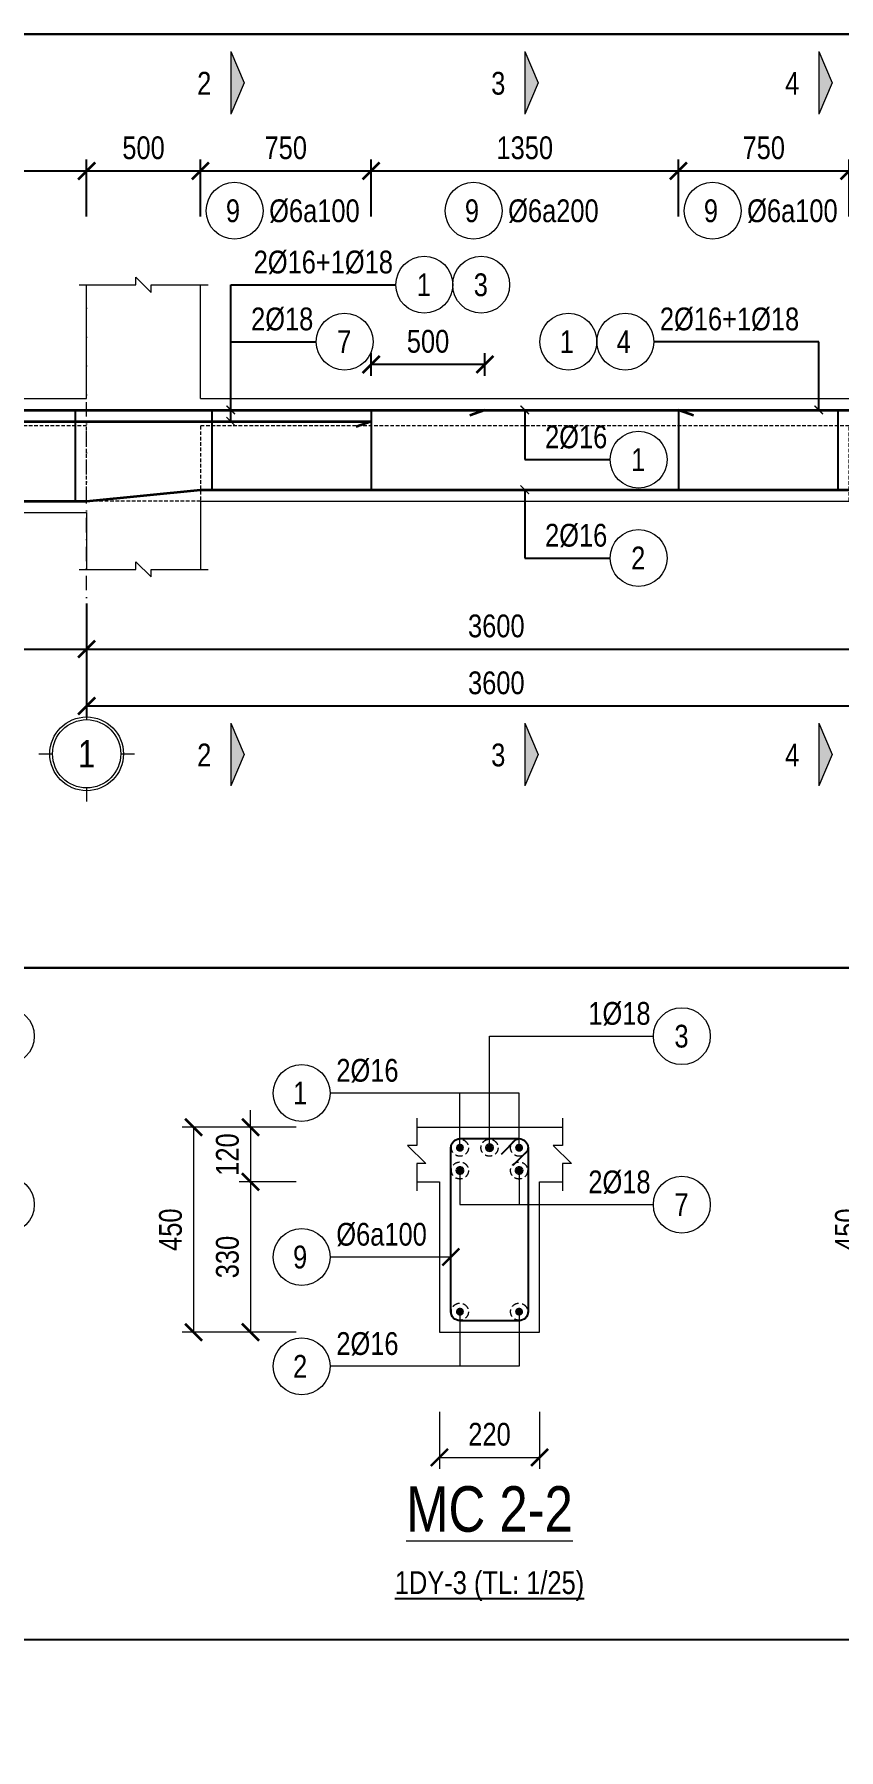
# Model space of a CAD drawing. Extents: x -165145 to 691808, y -202842 to 311040.
# Drawn here: x 245582 to 249116, y -63002 to -55468 of the extents above; entities that cross this region are included whole.
import ezdxf
from ezdxf.enums import TextEntityAlignment as Align

# ---------------------------------------------------------------- set-up
doc = ezdxf.new("R2010")
doc.units = 0
doc.header["$LTSCALE"] = 10
doc.header["$MEASUREMENT"] = 0
doc.linetypes.add('DASHDOT2', pattern=[12.7, 6.35, -3.175, 0, -3.175])
doc.linetypes.add('HIDDEN', pattern=[2.3807, 1.587, -0.7937])
doc.layers.get('0').update_dxf_attribs({"linetype": 'CONTINUOUS'})
doc.layers.get('Defpoints').update_dxf_attribs({"color": 5, "linetype": 'CONTINUOUS'})
for name, color, linetype, lineweight in [('DCE_BaoBeTong', 4, 'CONTINUOUS', 18), ('DCE_Block', 8, 'CONTINUOUS', 9), ('DCE_Dim', 254, 'CONTINUOUS', 9), ('DCE_MCZiCZac', 144, 'CONTINUOUS', 13), ('DCE_NetKhuat', 9, 'HIDDEN', 5), ('Dce_text', 7, 'CONTINUOUS', 13), ('DCE_ThepChu', 1, 'CONTINUOUS', 35), ('DCE_ThepDai', 220, 'CONTINUOUS', 25), ('DCE_Truc', 8, 'DASHDOT2', 13), ('GE_KC_NETKHUAT', 9, 'HIDDEN', 20), ('GE_KC_NETMANH', 8, 'CONTINUOUS', 20)]:
    doc.layers.add(name, color=color, linetype=linetype, lineweight=lineweight)
doc.styles.add('Dce_Text', font='arial.ttf', dxfattribs={"width": 0.8})
doc.dimstyles.new('Dce_207MV', dxfattribs={"dimscale": 25, "dimtxt": 2.5, "dimasz": 1.5, "dimexe": 1, "dimexo": 2, "dimgap": 1, "dimtad": 1, "dimdec": 0, "dimrnd": 5, "dimtxsty": 'Dce_Text', "dimblk": 'ARCHTICK', "dimcen": 2.5, "dimclrd": 8, "dimclre": 8, "dimclrt": 3, "dimadec": 0, "dimazin": 0, "dimtfac": 1, "dimtdec": 0, "dimtix": 1, "dimtmove": 2, "dimatfit": 3, "dimldrblk": 'DOTBLANK', "dimfxl": 1, "dimarcsym": 0})
doc.dimstyles.new('Dce_208MV', dxfattribs={"dimscale": 25, "dimtxt": 2.5, "dimasz": 1.5, "dimexe": 1, "dimexo": 2, "dimgap": 1, "dimtad": 1, "dimdec": 0, "dimrnd": 5, "dimtxsty": 'Dce_Text', "dimblk": 'ARCHTICK', "dimcen": 2.5, "dimclrd": 8, "dimclre": 8, "dimclrt": 3, "dimadec": 0, "dimazin": 0, "dimtfac": 1, "dimtdec": 0, "dimtix": 1, "dimtmove": 2, "dimatfit": 3, "dimldrblk": 'ARCHTICK', "dimfxl": 1, "dimarcsym": 0})
doc.dimstyles.new('Dce_25MV', dxfattribs={"dimscale": 25, "dimtxt": 2, "dimasz": 1.5, "dimexe": 1, "dimexo": 2, "dimgap": 1, "dimtad": 1, "dimdec": 0, "dimrnd": 5, "dimtxsty": 'Dce_Text', "dimblk": 'ARCHTICK', "dimcen": 2.5, "dimclrd": 8, "dimclre": 8, "dimclrt": 3, "dimadec": 0, "dimazin": 0, "dimtfac": 1, "dimtdec": 0, "dimtix": 1, "dimtmove": 2, "dimatfit": 3, "dimldrblk": 'OBLIQUE', "dimfxl": 4, "dimfxlon": 1, "dimarcsym": 0})
doc.dimstyles.new('Dce_50MV', dxfattribs={"dimscale": 50, "dimtxt": 2, "dimasz": 1.5, "dimexe": 1, "dimexo": 2, "dimgap": 1, "dimtad": 1, "dimdec": 0, "dimtxsty": 'Dce_Text', "dimblk": 'ARCHTICK', "dimcen": 2.5, "dimclrd": 8, "dimclre": 8, "dimclrt": 3, "dimadec": 0, "dimazin": 0, "dimtfac": 1, "dimtdec": 0, "dimtix": 1, "dimtmove": 2, "dimatfit": 3, "dimldrblk": 'ARCHTICK', "dimfxl": 4, "dimfxlon": 1, "dimarcsym": 0})

# ---------------------------------------------------------------- blocks, each defined once
blk = doc.blocks.new('Dce_KhTenTruc')
at = {"layer": 'DCE_Block'}
blk.add_circle((0, -3.5), 2.7, dxfattribs=at)
at = {"layer": 'DCE_Block', "color": 3}
blk.add_circle((0, -3.5), 2.5, dxfattribs=at)
at = {"layer": 'DCE_Truc'}
for p, q in [((0, 0), (0, -1)), ((-3.5, -3.5), (-2.5, -3.5)), ((2.5, -3.5), (3.5, -3.5)), ((0, -6), (0, -7))]:
    blk.add_line(p, q, dxfattribs=at)
at = {"layer": 'Dce_text', "color": 2, "style": 'Dce_Text', "width": 0.8}
blk.add_attdef('TRUC', text='', height=2, dxfattribs=at).set_placement((0, -4.5), align=Align.CENTER)
blk = doc.blocks.new('_ArchTick')
at = {"color": 0, "linetype": 'ByBlock', "const_width": 0.15}
blk.add_lwpolyline([(-0.5, -0.5), (0.5, 0.5)], dxfattribs=at)
blk = doc.blocks.new('*D2655')
at = {"layer": 'DCE_Dim', "color": 8, "lineweight": -2, "transparency": 16777216}
for p, q in [((247061.8, -56968.2), (247061.8, -56868.2)), ((247561.8, -56968.2), (247561.8, -56868.2)), ((247561.8, -56918.2), (247061.8, -56918.2))]:
    blk.add_line(p, q, dxfattribs=at)
at = {"layer": 'Defpoints', "color": 0, "transparency": 16777216}
for p in [(247061.8, -56918.2), (247061.8, -57068.2), (247561.8, -57068.2)]:
    blk.add_point(p, dxfattribs=at)
at = {"layer": 'DCE_Dim', "color": 8, "lineweight": -2, "transparency": 16777216, "xscale": 75, "yscale": 75, "zscale": 75, "rotation": 180}
blk.add_blockref('_ArchTick', (247061.8, -56918.2), dxfattribs=at)
at = {"layer": 'DCE_Dim', "color": 8, "lineweight": -2, "transparency": 16777216, "xscale": 75, "yscale": 75, "zscale": 75}
blk.add_blockref('_ArchTick', (247561.8, -56918.2), dxfattribs=at)
at = {"layer": 'DCE_Dim', "color": 3, "transparency": 16777216, "insert": (247311.8, -56817.2), "char_height": 100, "attachment_point": 5, "style": 'Dce_Text'}
blk.add_mtext('500', dxfattribs=at)
blk = doc.blocks.new('*D2639')
at = {"layer": 'DCE_Dim', "color": 8, "lineweight": -2, "transparency": 16777216}
for p, q in [((243911.8, -57968.2), (243911.8, -58218.2)), ((245811.8, -57968.2), (245811.8, -58218.2)), ((243911.8, -58168.2), (245811.8, -58168.2))]:
    blk.add_line(p, q, dxfattribs=at)
at = {"layer": 'Defpoints', "color": 0, "transparency": 16777216}
for p in [(243911.8, -57818.2), (245811.8, -57818.2), (245811.8, -58168.2)]:
    blk.add_point(p, dxfattribs=at)
at = {"layer": 'DCE_Dim', "color": 8, "lineweight": -2, "transparency": 16777216, "xscale": 75, "yscale": 75, "zscale": 75, "rotation": 180}
blk.add_blockref('_ArchTick', (243911.8, -58168.2), dxfattribs=at)
at = {"layer": 'DCE_Dim', "color": 8, "lineweight": -2, "transparency": 16777216, "xscale": 75, "yscale": 75, "zscale": 75}
blk.add_blockref('_ArchTick', (245811.8, -58168.2), dxfattribs=at)
at = {"layer": 'DCE_Dim', "color": 3, "transparency": 16777216, "insert": (244861.8, -58067.2), "char_height": 100, "attachment_point": 5, "style": 'Dce_Text'}
blk.add_mtext('1900', dxfattribs=at)
blk = doc.blocks.new('*D2640')
at = {"layer": 'DCE_Dim', "color": 8, "lineweight": -2, "transparency": 16777216}
for p, q in [((245811.8, -58218.2), (245811.8, -58468.2)), ((249411.8, -58218.2), (249411.8, -58468.2)), ((245811.8, -58418.2), (249411.8, -58418.2))]:
    blk.add_line(p, q, dxfattribs=at)
at = {"layer": 'Defpoints', "color": 0, "transparency": 16777216}
for p in [(245811.8, -57818.2), (249411.8, -57818.2), (249411.8, -58418.2)]:
    blk.add_point(p, dxfattribs=at)
at = {"layer": 'DCE_Dim', "color": 8, "lineweight": -2, "transparency": 16777216, "xscale": 75, "yscale": 75, "zscale": 75, "rotation": 180}
blk.add_blockref('_ArchTick', (245811.8, -58418.2), dxfattribs=at)
at = {"layer": 'DCE_Dim', "color": 8, "lineweight": -2, "transparency": 16777216, "xscale": 75, "yscale": 75, "zscale": 75}
blk.add_blockref('_ArchTick', (249411.8, -58418.2), dxfattribs=at)
at = {"layer": 'DCE_Dim', "color": 3, "transparency": 16777216, "insert": (247611.8, -58317.2), "char_height": 100, "attachment_point": 5, "style": 'Dce_Text'}
blk.add_mtext('3600', dxfattribs=at)
blk = doc.blocks.new('*D2641')
at = {"layer": 'DCE_Dim', "color": 8, "lineweight": -2, "transparency": 16777216}
for p, q in [((245811.8, -57968.2), (245811.8, -58218.2)), ((249411.8, -57968.2), (249411.8, -58218.2)), ((245811.8, -58168.2), (249411.8, -58168.2))]:
    blk.add_line(p, q, dxfattribs=at)
at = {"layer": 'Defpoints', "color": 0, "transparency": 16777216}
for p in [(245811.8, -57818.2), (249411.8, -57818.2), (249411.8, -58168.2)]:
    blk.add_point(p, dxfattribs=at)
at = {"layer": 'DCE_Dim', "color": 8, "lineweight": -2, "transparency": 16777216, "xscale": 75, "yscale": 75, "zscale": 75, "rotation": 180}
blk.add_blockref('_ArchTick', (245811.8, -58168.2), dxfattribs=at)
at = {"layer": 'DCE_Dim', "color": 8, "lineweight": -2, "transparency": 16777216, "xscale": 75, "yscale": 75, "zscale": 75}
blk.add_blockref('_ArchTick', (249411.8, -58168.2), dxfattribs=at)
at = {"layer": 'DCE_Dim', "color": 3, "transparency": 16777216, "insert": (247611.8, -58067.2), "char_height": 100, "attachment_point": 5, "style": 'Dce_Text'}
blk.add_mtext('3600', dxfattribs=at)
blk = doc.blocks.new('*D2648')
at = {"layer": 'DCE_Dim', "color": 8, "lineweight": -2, "transparency": 16777216}
for p, q in [((243911.8, -56268.2), (243911.8, -56018.2)), ((245811.8, -56268.2), (245811.8, -56018.2)), ((243911.8, -56068.2), (245811.8, -56068.2))]:
    blk.add_line(p, q, dxfattribs=at)
at = {"layer": 'Defpoints', "color": 0, "transparency": 16777216}
for p in [(245811.8, -56068.2), (243911.8, -56568.2), (245811.8, -56568.2)]:
    blk.add_point(p, dxfattribs=at)
at = {"layer": 'DCE_Dim', "color": 8, "lineweight": -2, "transparency": 16777216, "xscale": 75, "yscale": 75, "zscale": 75, "rotation": 180}
blk.add_blockref('_ArchTick', (243911.8, -56068.2), dxfattribs=at)
at = {"layer": 'DCE_Dim', "color": 8, "lineweight": -2, "transparency": 16777216, "xscale": 75, "yscale": 75, "zscale": 75}
blk.add_blockref('_ArchTick', (245811.8, -56068.2), dxfattribs=at)
at = {"layer": 'DCE_Dim', "color": 3, "transparency": 16777216, "insert": (244861.8, -55967.2), "char_height": 100, "attachment_point": 5, "style": 'Dce_Text'}
blk.add_mtext('1900', dxfattribs=at)
blk = doc.blocks.new('*D2649')
at = {"layer": 'DCE_Dim', "color": 8, "lineweight": -2, "transparency": 16777216}
for p, q in [((245811.8, -56268.2), (245811.8, -56018.2)), ((246311.8, -56268.2), (246311.8, -56018.2)), ((245811.8, -56068.2), (246311.8, -56068.2))]:
    blk.add_line(p, q, dxfattribs=at)
at = {"layer": 'Defpoints', "color": 0, "transparency": 16777216}
for p in [(246311.8, -56068.2), (245811.8, -56568.2), (246311.8, -56568.2)]:
    blk.add_point(p, dxfattribs=at)
at = {"layer": 'DCE_Dim', "color": 8, "lineweight": -2, "transparency": 16777216, "xscale": 75, "yscale": 75, "zscale": 75, "rotation": 180}
blk.add_blockref('_ArchTick', (245811.8, -56068.2), dxfattribs=at)
at = {"layer": 'DCE_Dim', "color": 8, "lineweight": -2, "transparency": 16777216, "xscale": 75, "yscale": 75, "zscale": 75}
blk.add_blockref('_ArchTick', (246311.8, -56068.2), dxfattribs=at)
at = {"layer": 'DCE_Dim', "color": 3, "transparency": 16777216, "insert": (246061.8, -55967.2), "char_height": 100, "attachment_point": 5, "style": 'Dce_Text'}
blk.add_mtext('500', dxfattribs=at)
blk = doc.blocks.new('*D2650')
at = {"layer": 'DCE_Dim', "color": 8, "lineweight": -2, "transparency": 16777216}
for p, q in [((246311.8, -56268.2), (246311.8, -56018.2)), ((247061.8, -56268.2), (247061.8, -56018.2)), ((246311.8, -56068.2), (247061.8, -56068.2))]:
    blk.add_line(p, q, dxfattribs=at)
at = {"layer": 'Defpoints', "color": 0, "transparency": 16777216}
for p in [(247061.8, -56068.2), (246311.8, -56568.2), (247061.8, -56568.2)]:
    blk.add_point(p, dxfattribs=at)
at = {"layer": 'DCE_Dim', "color": 8, "lineweight": -2, "transparency": 16777216, "xscale": 75, "yscale": 75, "zscale": 75, "rotation": 180}
blk.add_blockref('_ArchTick', (246311.8, -56068.2), dxfattribs=at)
at = {"layer": 'DCE_Dim', "color": 8, "lineweight": -2, "transparency": 16777216, "xscale": 75, "yscale": 75, "zscale": 75}
blk.add_blockref('_ArchTick', (247061.8, -56068.2), dxfattribs=at)
at = {"layer": 'DCE_Dim', "color": 3, "transparency": 16777216, "insert": (246686.8, -55967.2), "char_height": 100, "attachment_point": 5, "style": 'Dce_Text'}
blk.add_mtext('750', dxfattribs=at)
blk = doc.blocks.new('Dce_KhtThepDai')
blk.add_circle((-4.5, -3.5), 2.5)
at = {"color": 11, "style": 'Dce_Text', "width": 0.8}
blk.add_attdef('SH', text='', height=2, dxfattribs=at).set_placement((-4.64, -4.5), align=Align.CENTER)
at = {"color": 3, "style": 'Dce_Text', "width": 0.8}
blk.add_attdef('DKVAKC', (-1.46, -4.5), '', height=2, dxfattribs=at)
blk = doc.blocks.new('*D2651')
at = {"layer": 'DCE_Dim', "color": 8, "lineweight": -2, "transparency": 16777216}
for p, q in [((247061.8, -56268.2), (247061.8, -56018.2)), ((248411.8, -56268.2), (248411.8, -56018.2)), ((247061.8, -56068.2), (248411.8, -56068.2))]:
    blk.add_line(p, q, dxfattribs=at)
at = {"layer": 'Defpoints', "color": 0, "transparency": 16777216}
for p in [(248411.8, -56068.2), (247061.8, -56568.2), (248411.8, -56568.2)]:
    blk.add_point(p, dxfattribs=at)
at = {"layer": 'DCE_Dim', "color": 8, "lineweight": -2, "transparency": 16777216, "xscale": 75, "yscale": 75, "zscale": 75, "rotation": 180}
blk.add_blockref('_ArchTick', (247061.8, -56068.2), dxfattribs=at)
at = {"layer": 'DCE_Dim', "color": 8, "lineweight": -2, "transparency": 16777216, "xscale": 75, "yscale": 75, "zscale": 75}
blk.add_blockref('_ArchTick', (248411.8, -56068.2), dxfattribs=at)
at = {"layer": 'DCE_Dim', "color": 3, "transparency": 16777216, "insert": (247736.8, -55967.2), "char_height": 100, "attachment_point": 5, "style": 'Dce_Text'}
blk.add_mtext('1350', dxfattribs=at)
blk = doc.blocks.new('*D2652')
at = {"layer": 'DCE_Dim', "color": 8, "lineweight": -2, "transparency": 16777216}
for p, q in [((248411.8, -56268.2), (248411.8, -56018.2)), ((249161.8, -56268.2), (249161.8, -56018.2)), ((248411.8, -56068.2), (249161.8, -56068.2))]:
    blk.add_line(p, q, dxfattribs=at)
at = {"layer": 'Defpoints', "color": 0, "transparency": 16777216}
for p in [(249161.8, -56068.2), (248411.8, -56568.2), (249161.8, -56568.2)]:
    blk.add_point(p, dxfattribs=at)
at = {"layer": 'DCE_Dim', "color": 8, "lineweight": -2, "transparency": 16777216, "xscale": 75, "yscale": 75, "zscale": 75, "rotation": 180}
blk.add_blockref('_ArchTick', (248411.8, -56068.2), dxfattribs=at)
at = {"layer": 'DCE_Dim', "color": 8, "lineweight": -2, "transparency": 16777216, "xscale": 75, "yscale": 75, "zscale": 75}
blk.add_blockref('_ArchTick', (249161.8, -56068.2), dxfattribs=at)
at = {"layer": 'DCE_Dim', "color": 3, "transparency": 16777216, "insert": (248786.8, -55967.2), "char_height": 100, "attachment_point": 5, "style": 'Dce_Text'}
blk.add_mtext('750', dxfattribs=at)
blk = doc.blocks.new('DCE_MatCatA')
blk.add_hatch(color=3).paths.add_polyline_path([(0, 5.5), (0, 0), (1.18, 2.75)])
at = {"color": 3}
for p, q in [((0, 5.5), (0, 0)), ((0, 5.5), (1.18, 2.75)), ((1.18, 2.75), (0, 0))]:
    blk.add_line(p, q, dxfattribs=at)
at = {"color": 11, "style": 'Dce_Text', "width": 0.8}
blk.add_attdef('1', text='', height=2, dxfattribs=at).set_placement((-2.33, 1.7), align=Align.CENTER)
blk = doc.blocks.new('Dce_KhtMcThepTangCuong')
blk.add_circle((2.5, 0), 2.5)
at = {"color": 3, "style": 'Dce_Text', "width": 0.8}
blk.add_attdef('DKVAKC', text='', height=2, dxfattribs=at).set_placement((-0.25, 1), align=Align.RIGHT)
at = {"color": 11, "style": 'Dce_Text', "width": 0.8}
blk.add_attdef('SH', text='', height=2, dxfattribs=at).set_placement((2.47, -1), align=Align.CENTER)
blk = doc.blocks.new('Dce_KhtThepLop1Phai')
for centre in [(2.5, 0), (7.5, 0)]:
    blk.add_circle(centre, 2.5)
at = {"color": 3, "style": 'Dce_Text', "width": 0.8}
blk.add_attdef('DKVAKC', text='', height=2, dxfattribs=at).set_placement((-0.25, 1), align=Align.RIGHT)
at = {"color": 11, "style": 'Dce_Text', "width": 0.8}
for tag, p in [('SH', (2.47, -1)), ('SH2', (7.47, -1))]:
    blk.add_attdef(tag, text='', height=2, dxfattribs=at).set_placement(p, align=Align.CENTER)
blk = doc.blocks.new('Dce_KhtThepLop1Trai')
for centre in [(-7.5, 0), (-2.5, 0)]:
    blk.add_circle(centre, 2.5)
at = {"color": 3, "style": 'Dce_Text', "width": 0.8}
blk.add_attdef('DKVAKC', (0.54, 1), '', height=2, dxfattribs=at)
at = {"color": 11, "style": 'Dce_Text', "width": 0.8}
for tag, p in [('SH', (-7.64, -1)), ('SH2', (-2.64, -1))]:
    blk.add_attdef(tag, text='', height=2, dxfattribs=at).set_placement(p, align=Align.CENTER)
blk = doc.blocks.new('Dce_KhtMcThepChu')
blk.add_circle((-2.5, 0), 2.5)
at = {"color": 3, "style": 'Dce_Text', "width": 0.8}
blk.add_attdef('DKVAKC', (0.54, 1), '', height=2, dxfattribs=at)
at = {"color": 11, "style": 'Dce_Text', "width": 0.8}
blk.add_attdef('SH', text='', height=2, dxfattribs=at).set_placement((-2.64, -1), align=Align.CENTER)
blk = doc.blocks.new('Dce_KhMatCat')
at = {"color": 255, "linetype": 'ByBlock', "lineweight": -2, "style": 'Dce_Text', "width": 0.8}
blk.add_attdef('TENMATCAT', text='', height=2, dxfattribs=at).set_placement((0, 0.735), align=Align.CENTER)
at = {"color": 11, "lineweight": 25, "style": 'Dce_Text', "width": 0.8}
blk.add_attdef('TL', text='', height=1, dxfattribs=at).set_placement((0, -1.999), align=Align.CENTER)
blk = doc.blocks.new('*D2661')
at = {"layer": 'DCE_Dim', "color": 8, "lineweight": -2, "transparency": 16777216}
for p, q in [((245660.1, -76939), (245535.1, -76939)), ((245560.1, -76939), (245560.1, -77389)), ((245660.1, -77389), (245535.1, -77389))]:
    blk.add_line(p, q, dxfattribs=at)
at = {"layer": 'Defpoints', "color": 0, "transparency": 16777216}
for p in [(245860.1, -76939), (245560.1, -77389), (245860.1, -77389)]:
    blk.add_point(p, dxfattribs=at)
at = {"layer": 'DCE_Dim', "color": 8, "lineweight": -2, "transparency": 16777216, "xscale": 37.5, "yscale": 37.5, "zscale": 37.5}
for p, rotation in [((245560.1, -76939), 90), ((245560.1, -77389), 270)]:
    blk.add_blockref('_ArchTick', p, dxfattribs=dict(at, rotation=rotation))
at = {"layer": 'DCE_Dim', "color": 3, "transparency": 16777216, "insert": (245509.5, -77164), "char_height": 50, "attachment_point": 5, "rotation": 90, "style": 'Dce_Text'}
blk.add_mtext('450', dxfattribs=at)
blk = doc.blocks.new('_Oblique')
at = {"color": 0, "linetype": 'ByBlock', "lineweight": -2}
blk.add_line((-0.5, -0.5), (0.5, 0.5), dxfattribs=at)
blk = doc.blocks.new('*D2662')
at = {"layer": 'DCE_Dim', "color": 8, "lineweight": -2, "transparency": 16777216}
for p, q in [((245685.1, -76939), (245685.1, -76901.5)), ((245785.1, -76939), (245660.1, -76939)), ((245685.1, -76939), (245685.1, -77059)), ((245785.1, -77059), (245660.1, -77059)), ((245685.1, -77059), (245685.1, -77096.5))]:
    blk.add_line(p, q, dxfattribs=at)
at = {"layer": 'Defpoints', "color": 0, "transparency": 16777216}
for p in [(245860.1, -76939), (245685.1, -77059), (245860.1, -77059)]:
    blk.add_point(p, dxfattribs=at)
at = {"layer": 'DCE_Dim', "color": 8, "lineweight": -2, "transparency": 16777216, "xscale": 37.5, "yscale": 37.5, "zscale": 37.5}
for p, rotation in [((245685.1, -76939), 270), ((245685.1, -77059), 90)]:
    blk.add_blockref('_ArchTick', p, dxfattribs=dict(at, rotation=rotation))
at = {"layer": 'DCE_Dim', "color": 3, "transparency": 16777216, "insert": (245634.5, -76999), "char_height": 50, "attachment_point": 5, "rotation": 90, "style": 'Dce_Text'}
blk.add_mtext('120', dxfattribs=at)
blk = doc.blocks.new('*D2663')
at = {"layer": 'DCE_Dim', "color": 8, "lineweight": -2, "transparency": 16777216}
for p, q in [((245785.1, -77059), (245660.1, -77059)), ((245685.1, -77059), (245685.1, -77389)), ((245785.1, -77389), (245660.1, -77389))]:
    blk.add_line(p, q, dxfattribs=at)
at = {"layer": 'Defpoints', "color": 0, "transparency": 16777216}
for p in [(245860.1, -77059), (245685.1, -77389), (245860.1, -77389)]:
    blk.add_point(p, dxfattribs=at)
at = {"layer": 'DCE_Dim', "color": 8, "lineweight": -2, "transparency": 16777216, "xscale": 37.5, "yscale": 37.5, "zscale": 37.5}
for p, rotation in [((245685.1, -77059), 90), ((245685.1, -77389), 270)]:
    blk.add_blockref('_ArchTick', p, dxfattribs=dict(at, rotation=rotation))
at = {"layer": 'DCE_Dim', "color": 3, "transparency": 16777216, "insert": (245634.5, -77224), "char_height": 50, "attachment_point": 5, "rotation": 90, "style": 'Dce_Text'}
blk.add_mtext('330', dxfattribs=at)
blk = doc.blocks.new('*D2664')
at = {"layer": 'DCE_Dim', "color": 8, "lineweight": -2, "transparency": 16777216}
for p, q in [((246100.1, -77564), (246100.1, -77689)), ((246320.1, -77564), (246320.1, -77689)), ((246100.1, -77664), (246320.1, -77664))]:
    blk.add_line(p, q, dxfattribs=at)
at = {"layer": 'Defpoints', "color": 0, "transparency": 16777216}
for p in [(246100.1, -77489), (246320.1, -77489), (246320.1, -77664)]:
    blk.add_point(p, dxfattribs=at)
at = {"layer": 'DCE_Dim', "color": 8, "lineweight": -2, "transparency": 16777216, "xscale": 37.5, "yscale": 37.5, "zscale": 37.5, "rotation": 180}
blk.add_blockref('_ArchTick', (246100.1, -77664), dxfattribs=at)
at = {"layer": 'DCE_Dim', "color": 8, "lineweight": -2, "transparency": 16777216, "xscale": 37.5, "yscale": 37.5, "zscale": 37.5}
blk.add_blockref('_ArchTick', (246320.1, -77664), dxfattribs=at)
at = {"layer": 'DCE_Dim', "color": 3, "transparency": 16777216, "insert": (246210.1, -77613.5), "char_height": 50, "attachment_point": 5, "style": 'Dce_Text'}
blk.add_mtext('220', dxfattribs=at)
blk = doc.blocks.new('_DotBlank')
at = {"color": 0, "linetype": 'ByBlock', "lineweight": -2}
blk.add_line((-0.5, 0), (-1, 0), dxfattribs=at)
blk.add_circle((0, 0), 0.5, dxfattribs=at)
blk = doc.blocks.new('Dce_McThepChu')
at = {"color": 0}
for p, q in [((-0.5, 0), (0.5, 0)), ((-0.35, 0.35), (0.35, -0.35)), ((0.35, 0.35), (-0.35, -0.35)), ((0, 0.5), (0, -0.5))]:
    blk.add_line(p, q, dxfattribs=at)
at = {"color": 0, "const_width": 0.0833}
blk.add_lwpolyline([(-0.5, 0, 1), (0.5, 0, 1), (-0.5, 0, 1)], format="xyb", dxfattribs=at)
blk = doc.blocks.new('*D2665')
at = {"layer": 'DCE_Dim', "color": 8, "lineweight": -2, "transparency": 16777216}
for p, q in [((247145.1, -76939), (247020.1, -76939)), ((247045.1, -76939), (247045.1, -77389)), ((247145.1, -77389), (247020.1, -77389))]:
    blk.add_line(p, q, dxfattribs=at)
at = {"layer": 'Defpoints', "color": 0, "transparency": 16777216}
for p in [(247345.1, -76939), (247045.1, -77389), (247345.1, -77389)]:
    blk.add_point(p, dxfattribs=at)
at = {"layer": 'DCE_Dim', "color": 8, "lineweight": -2, "transparency": 16777216, "xscale": 37.5, "yscale": 37.5, "zscale": 37.5}
for p, rotation in [((247045.1, -76939), 90), ((247045.1, -77389), 270)]:
    blk.add_blockref('_ArchTick', p, dxfattribs=dict(at, rotation=rotation))
at = {"layer": 'DCE_Dim', "color": 3, "transparency": 16777216, "insert": (246994.5, -77164), "char_height": 50, "attachment_point": 5, "rotation": 90, "style": 'Dce_Text'}
blk.add_mtext('450', dxfattribs=at)
blk = doc.blocks.new('A$C1ce15610')
at = {"layer": 'DCE_BaoBeTong'}
for points in [[(2100, -350), (2420, -350)], [(2100, -470), (2150, -470), (2150, -800), (2370, -800), (2370, -470), (2420, -470)]]:
    blk.add_lwpolyline(points, dxfattribs=at)
at = {"layer": 'DCE_MCZiCZac'}
for points in [[(2100, -330), (2100, -390), (2080, -390), (2120, -430), (2100, -430), (2100, -490)], [(2420, -330), (2420, -390), (2400, -390), (2440, -430), (2420, -430), (2420, -490)]]:
    blk.add_lwpolyline(points, dxfattribs=at)
at = {"layer": 'DCE_ThepDai'}
blk.add_lwpolyline([(2286.1, -408.9), (2320, -375), (2325, -375, -0.392699), (2345, -395), (2345, -755, -0.392699), (2325, -775), (2195, -775, -0.392699), (2175, -755), (2175, -395, -0.392699), (2195, -375), (2325, -375, -0.392699), (2345, -395), (2345, -400), (2311.1, -433.9)], format="xyb", dxfattribs=at)
at = {"layer": 'Defpoints'}
blk.add_lwpolyline([(0, 0), (0, -1475), (5815, -1475), (5815, 0)], close=True, dxfattribs=at)
at = {"layer": 'DCE_Block'}
for name, p, xscale, yscale, zscale, values in [('Dce_KhtMcThepTangCuong', (1135, -150), 25, 25, 25, {'SH': '3', 'DKVAKC': '1%%c18'}), ('Dce_KhtMcThepTangCuong', (2620, -150), 25, 25, 25, {'SH': '3', 'DKVAKC': '1%%c18'}), ('Dce_KhtMcThepChu', (1910, -275), 25, 25, 25, {'DKVAKC': '2%%c16', 'SH': '1'}), ('Dce_KhtMcThepTangCuong', (1135, -520), 25, 25, 25, {'SH': '7', 'DKVAKC': '2%%c18'}), ('Dce_KhtMcThepTangCuong', (2620, -520), 25, 25, 25, {'SH': '7', 'DKVAKC': '2%%c18'}), ('Dce_KhtMcThepChu', (1910, -635), 25, 25, 25, {'DKVAKC': '%%c6a100', 'SH': '9'}), ('Dce_KhtMcThepChu', (1910, -875), 25, 25, 25, {'DKVAKC': '2%%c16', 'SH': '2'}), ('Dce_KhMatCat', (2260, -1275), 50, 50, 50, {'TL': '%%U1DY-3 (TL: 1/25)', 'TENMATCAT': '%%UMC 2-2'})]:
    blk.add_blockref(name, p, dxfattribs=dict(at, xscale=xscale, yscale=yscale, zscale=zscale)).add_auto_attribs(values)
at = {"layer": 'DCE_ThepChu'}
for p, xscale, yscale, zscale in [((2195, -395), 16, 16, 16), ((2260, -395), 18, 18, 18), ((2325, -395), 16, 16, 16), ((2195, -445), 18, 18, 18), ((2325, -445), 18, 18, 18), ((2195, -755), 16, 16, 16), ((2325, -755), 16, 16, 16)]:
    blk.add_blockref('Dce_McThepChu', p, dxfattribs=dict(at, xscale=xscale, yscale=yscale, zscale=zscale))
at = {"layer": 'DCE_Dim'}
for base, p1, p2, picture, middle in [((1610, -800), (1910, -350), (1910, -800), '*D2661', (1559.5, -575)), ((1735, -470), (1910, -350), (1910, -470), '*D2662', (1684.5, -410)), ((3095, -800), (3395, -350), (3395, -800), '*D2665', (3044.5, -575)), ((1735, -800), (1910, -470), (1910, -800), '*D2663', (1684.5, -635))]:
    dim = blk.add_linear_dim(base=base, p1=p1, p2=p2, angle=90, dimstyle='Dce_25MV', dxfattribs=at)
    dim.commit()
    dim.dimension.update_dxf_attribs({"geometry": picture, "text_midpoint": middle, "insert": (-243950.1, 76589)})
dim = blk.add_linear_dim(base=(2370, -1075), p1=(2150, -900), p2=(2370, -900), dimstyle='Dce_25MV', dxfattribs=at)
dim.commit()
dim.dimension.update_dxf_attribs({"geometry": '*D2664', "text_midpoint": (2260, -1024.5), "insert": (-243950.1, 76589)})
at = {"layer": 'DCE_Block'}
for points, dimstyle in [([(2260, -395), (2260, -150), (2620, -150)], 'Dce_207MV'), ([(2195, -395), (2195, -275), (1910, -275)], 'Dce_207MV'), ([(2325, -395), (2325, -275), (1910, -275)], 'Dce_207MV'), ([(2195, -445), (2195, -520), (2620, -520)], 'Dce_207MV'), ([(2325, -445), (2325, -520), (2620, -520)], 'Dce_207MV'), ([(2175, -635), (1910, -635)], 'Dce_208MV'), ([(2195, -755), (2195, -875), (1910, -875)], 'Dce_207MV'), ([(2325, -755), (2325, -875), (1910, -875)], 'Dce_207MV')]:
    blk.add_leader(points, dimstyle=dimstyle, dxfattribs=at)

msp = doc.modelspace()

# ---------------------------------------------------------------- linework, layer by layer
at = {"layer": 'DCE_BaoBeTong'}
for points in [[(245811.84634, -57068.24154), (245811.84634, -56568.24154)], [(246311.84634, -57068.24154), (246311.84634, -56568.24154)], [(243911.84634, -57068.24154), (245811.84634, -57068.24154)], [(246311.84634, -57068.24154), (249161.84634, -57068.24154)], [(246311.84634, -57518.24154), (249161.84634, -57518.24154)], [(246311.84634, -57518.24154), (246311.84634, -57818.24154)], [(243911.84634, -57568.24154), (245811.84634, -57568.24154)], [(245811.84634, -57568.24154), (245811.84634, -57818.24154)]]:
    msp.add_lwpolyline(points, dxfattribs=at)
at = {"layer": 'DCE_MCZiCZac'}
for points in [[(245778.51301, -56568.24154), (246028.51301, -56568.24154), (246028.51301, -56534.90821), (246095.17967, -56601.57488), (246095.17967, -56568.24154), (246345.17967, -56568.24154)], [(245778.51301, -57818.24154), (246028.51301, -57818.24154), (246028.51301, -57784.90821), (246095.17967, -57851.57488), (246095.17967, -57818.24154), (246345.17967, -57818.24154)]]:
    msp.add_lwpolyline(points, dxfattribs=at)
at = {"layer": 'DCE_NetKhuat'}
msp.add_lwpolyline([(260661.84634, -57188.24154), (260661.84634, -57518.24154), (260441.84634, -57518.24154), (260441.84634, -57188.24154), (256861.84634, -57188.24154), (256861.84634, -57518.24154), (256361.84634, -57518.24154), (256361.84634, -57188.24154), (253261.84634, -57188.24154), (253261.84634, -57518.24154), (252761.84634, -57518.24154), (252761.84634, -57188.24154), (249661.84634, -57188.24154), (249661.84634, -57518.24154), (249161.84634, -57518.24154), (249161.84634, -57188.24154), (246311.84634, -57188.24154), (246311.84634, -57518.24154), (245811.84634, -57518.24154), (245811.84634, -57188.24154), (243911.84634, -57188.24154), (243911.84634, -57568.24154), (243911.84634, -57568.24154), (243911.84634, -57188.24154)], dxfattribs=at)
at = {"layer": 'DCE_ThepChu'}
for points in [[(243985.78775, -57402.46306), (243961.84634, -57468.24154), (243961.84634, -57148.24154, -0.3926990817), (243991.84634, -57118.24154), (260581.84634, -57118.24154, -0.3926990817), (260611.84634, -57148.24154), (260611.84634, -57468.24154), (260587.90493, -57402.46306)], [(243985.78775, -57452.46306), (243961.84634, -57518.24154), (243961.84634, -57148.24154, -0.3926990817), (243991.84634, -57118.24154), (247561.84634, -57118.24154), (247496.06786, -57142.18295)], [(244052.62482, -57494.30013), (243986.84634, -57518.24154), (245811.84634, -57518.24154), (246311.84634, -57468.24154), (246311.84634, -57468.24154), (260556.84634, -57468.24154, 0.3926990817), (260586.84634, -57438.24154), (260586.84634, -57118.24154), (260562.90493, -57184.02003)], [(244035.78775, -57402.46306), (244011.84634, -57468.24154), (244011.84634, -57198.24154, -0.3926990817), (244041.84634, -57168.24154), (247061.84634, -57168.24154), (246996.06786, -57192.18295)]]:
    msp.add_lwpolyline(points, format="xyb", dxfattribs=at)
msp.add_lwpolyline([(248477.62482, -57142.18295), (248411.84634, -57118.24154), (250461.84634, -57118.24154), (250396.06786, -57142.18295)], dxfattribs=at)
at = {"layer": 'DCE_ThepDai'}
for points in [[(245761.84634, -57118.24154), (245761.84634, -57518.24154)], [(246361.84634, -57118.24154), (246361.84634, -57468.24154)], [(247061.84634, -57118.24154), (247061.84634, -57468.24154)], [(248411.84634, -57118.24154), (248411.84634, -57468.24154)], [(249111.84634, -57118.24154), (249111.84634, -57468.24154)]]:
    msp.add_lwpolyline(points, dxfattribs=at)
at = {"layer": 'DCE_Truc'}
msp.add_lwpolyline([(245811.84634, -58418.24154), (245811.84634, -56568.24154)], dxfattribs=at)
at = {"layer": 'Defpoints'}
for points in [[(243061.84634, -55468.24154), (261174.34634, -55468.24154), (261174.34634, -70535.74154), (243061.84634, -70535.74154)], [(243061.84634, -55468.24154), (243061.84634, -59568.24154), (261011.84634, -59568.24154), (261011.84634, -55468.24154)]]:
    msp.add_lwpolyline(points, close=True, dxfattribs=at)
at = {"layer": 'GE_KC_NETMANH'}
msp.add_line((174130.40086, -55468.24154), (385223.40086, -55468.24154), dxfattribs=at)

# ---------------------------------------------------------------- block references
at = {"layer": 'DCE_Block', "xscale": 50, "yscale": 50, "zscale": 50}
for name, p, values in [('DCE_MatCatA', (246445.17967, -55818.24154), {'1': '2'}), ('DCE_MatCatA', (247736.84634, -55818.24154), {'1': '3'}), ('DCE_MatCatA', (249028.51301, -55818.24154), {'1': '4'}), ('Dce_KhtThepDai', (246686.84634, -56068.24154), {'DKVAKC': '%%c6a100', 'SH': '9'}), ('Dce_KhtThepDai', (247736.84634, -56068.24154), {'DKVAKC': '%%c6a200', 'SH': '9'}), ('Dce_KhtThepDai', (248786.84634, -56068.24154), {'DKVAKC': '%%c6a100', 'SH': '9'}), ('Dce_KhtThepLop1Phai', (247170.17967, -56568.24154), {'SH2': '3', 'DKVAKC': '2%%c16+1%%c18', 'SH': '1'}), ('Dce_KhtMcThepTangCuong', (246820.17967, -56818.24154), {'SH': '7', 'DKVAKC': '2%%c18'}), ('Dce_KhtThepLop1Trai', (248303.51301, -56818.24154), {'DKVAKC': '2%%c16+1%%c18', 'SH2': '4', 'SH': '1'}), ('Dce_KhtMcThepTangCuong', (248111.84634, -57336.30422), {'SH': '1', 'DKVAKC': '2%%c16'}), ('Dce_KhtMcThepTangCuong', (248111.84634, -57768.24154), {'SH': '2', 'DKVAKC': '2%%c16'}), ('DCE_MatCatA', (246445.17967, -58768.24154), {'1': '2'}), ('DCE_MatCatA', (247736.84634, -58768.24154), {'1': '3'}), ('DCE_MatCatA', (249028.51301, -58768.24154), {'1': '4'})]:
    msp.add_blockref(name, p, dxfattribs=at).add_auto_attribs(values)
at = {"layer": 'DCE_Truc', "xscale": 60, "yscale": 60, "zscale": 60}
msp.add_blockref('Dce_KhTenTruc', (245811.84634, -58418.24154), dxfattribs=at).add_auto_attribs({'TRUC': '1'})
at = {"layer": 'GE_KC_NETKHUAT', "xscale": 2, "yscale": 2, "zscale": 2}
msp.add_blockref('A$C1ce15610', (243061.84634, -59568.24154), dxfattribs=at)

# ---------------------------------------------------------------- dimensions: what is measured, and where the dimension line sits
at = {"layer": 'DCE_Dim'}
for base, p1, p2, picture, middle in [((245811.84634, -56068.24154), (243911.84634, -56568.24154), (245811.84634, -56568.24154), '*D2648', (244861.84634, -55967.18424)), ((246311.84634, -56068.24154), (245811.84634, -56568.24154), (246311.84634, -56568.24154), '*D2649', (246061.84634, -55967.18424)), ((247061.84634, -56068.24154), (246311.84634, -56568.24154), (247061.84634, -56568.24154), '*D2650', (246686.84634, -55967.18424)), ((248411.84634, -56068.24154), (247061.84634, -56568.24154), (248411.84634, -56568.24154), '*D2651', (247736.84634, -55967.15014)), ((249161.84634, -56068.24154), (248411.84634, -56568.24154), (249161.84634, -56568.24154), '*D2652', (248786.84634, -55967.18424)), ((247061.84634, -56918.24154), (247561.84634, -57068.24154), (247061.84634, -57068.24154), '*D2655', (247311.84634, -56817.18424)), ((245811.84634, -58168.24154), (243911.84634, -57818.24154), (245811.84634, -57818.24154), '*D2639', (244861.84634, -58067.18424)), ((249411.84634, -58418.24154), (245811.84634, -57818.24154), (249411.84634, -57818.24154), '*D2640', (247611.84634, -58317.15014)), ((249411.84634, -58168.24154), (245811.84634, -57818.24154), (249411.84634, -57818.24154), '*D2641', (247611.84634, -58067.15014))]:
    dim = msp.add_linear_dim(base=base, p1=p1, p2=p2, dimstyle='Dce_50MV', dxfattribs=at)
    dim.commit()
    dim.dimension.update_dxf_attribs({"geometry": picture, "text_midpoint": middle})

# ---------------------------------------------------------------- leaders
at = {"layer": 'DCE_Block'}
for points in [[(246445.17967, -57118.24154), (246445.17967, -56568.24154), (247170.17967, -56568.24154)], [(246445.17967, -57168.24154), (246445.17967, -56818.24154), (246820.17967, -56818.24154)], [(249028.51301, -57118.24154), (249028.51301, -56818.24154), (248303.51301, -56818.24154)], [(247736.84634, -57118.24154), (247736.84634, -57336.30422), (248111.84634, -57336.30422)], [(247736.84634, -57468.24154), (247736.84634, -57768.24154), (248111.84634, -57768.24154)]]:
    msp.add_leader(points, dimstyle='Dce_208MV', dxfattribs=at)

doc.saveas('drawing.dxf')
